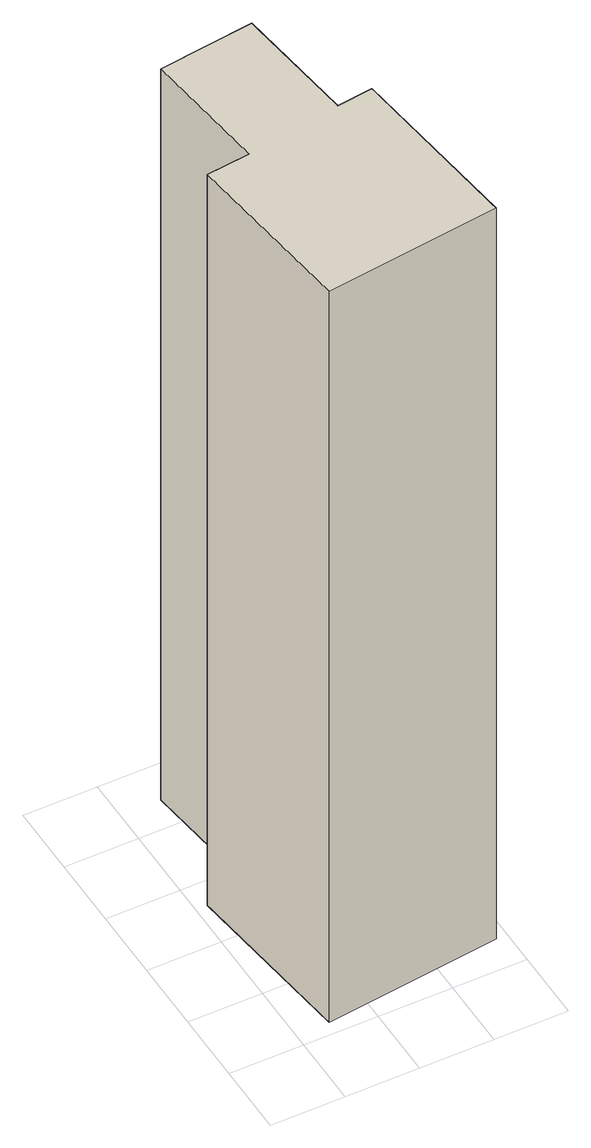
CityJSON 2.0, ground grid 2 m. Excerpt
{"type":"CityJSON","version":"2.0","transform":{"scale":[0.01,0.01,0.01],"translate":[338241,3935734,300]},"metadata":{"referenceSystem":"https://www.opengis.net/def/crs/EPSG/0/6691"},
"CityObjects":{
"building1":{"type":"Building","attributes":{"measuredHeight":28.5,"BuildingIDAttribute.prefecture":"14","BuildingIDAttribute.city":"14151","BuildingDetailAttribute.surveyYear":2015},"geometry":[{"type":"Solid","lod":"1","boundaries":[[[[0,1,2,3,4,5,6,7]],[[6,8,9,7]],[[5,10,8,6]],[[4,11,10,5]],[[3,12,11,4]],[[2,13,12,3]],[[1,14,13,2]],[[0,15,14,1]],[[7,9,15,0]],[[8,10,11,12,13,14,15,9]]]]}]}
},
"vertices":[
[90,38,23],[32,524,23],[152,537,23],[109,890,23],[371,922,23],[413,579,23],[511,591,23],[570,95,23],[511,591,2405],[570,95,2405],[413,579,2405],[371,922,2405],[109,890,2405],[152,537,2405],[32,524,2405],[90,38,2405]
]}
